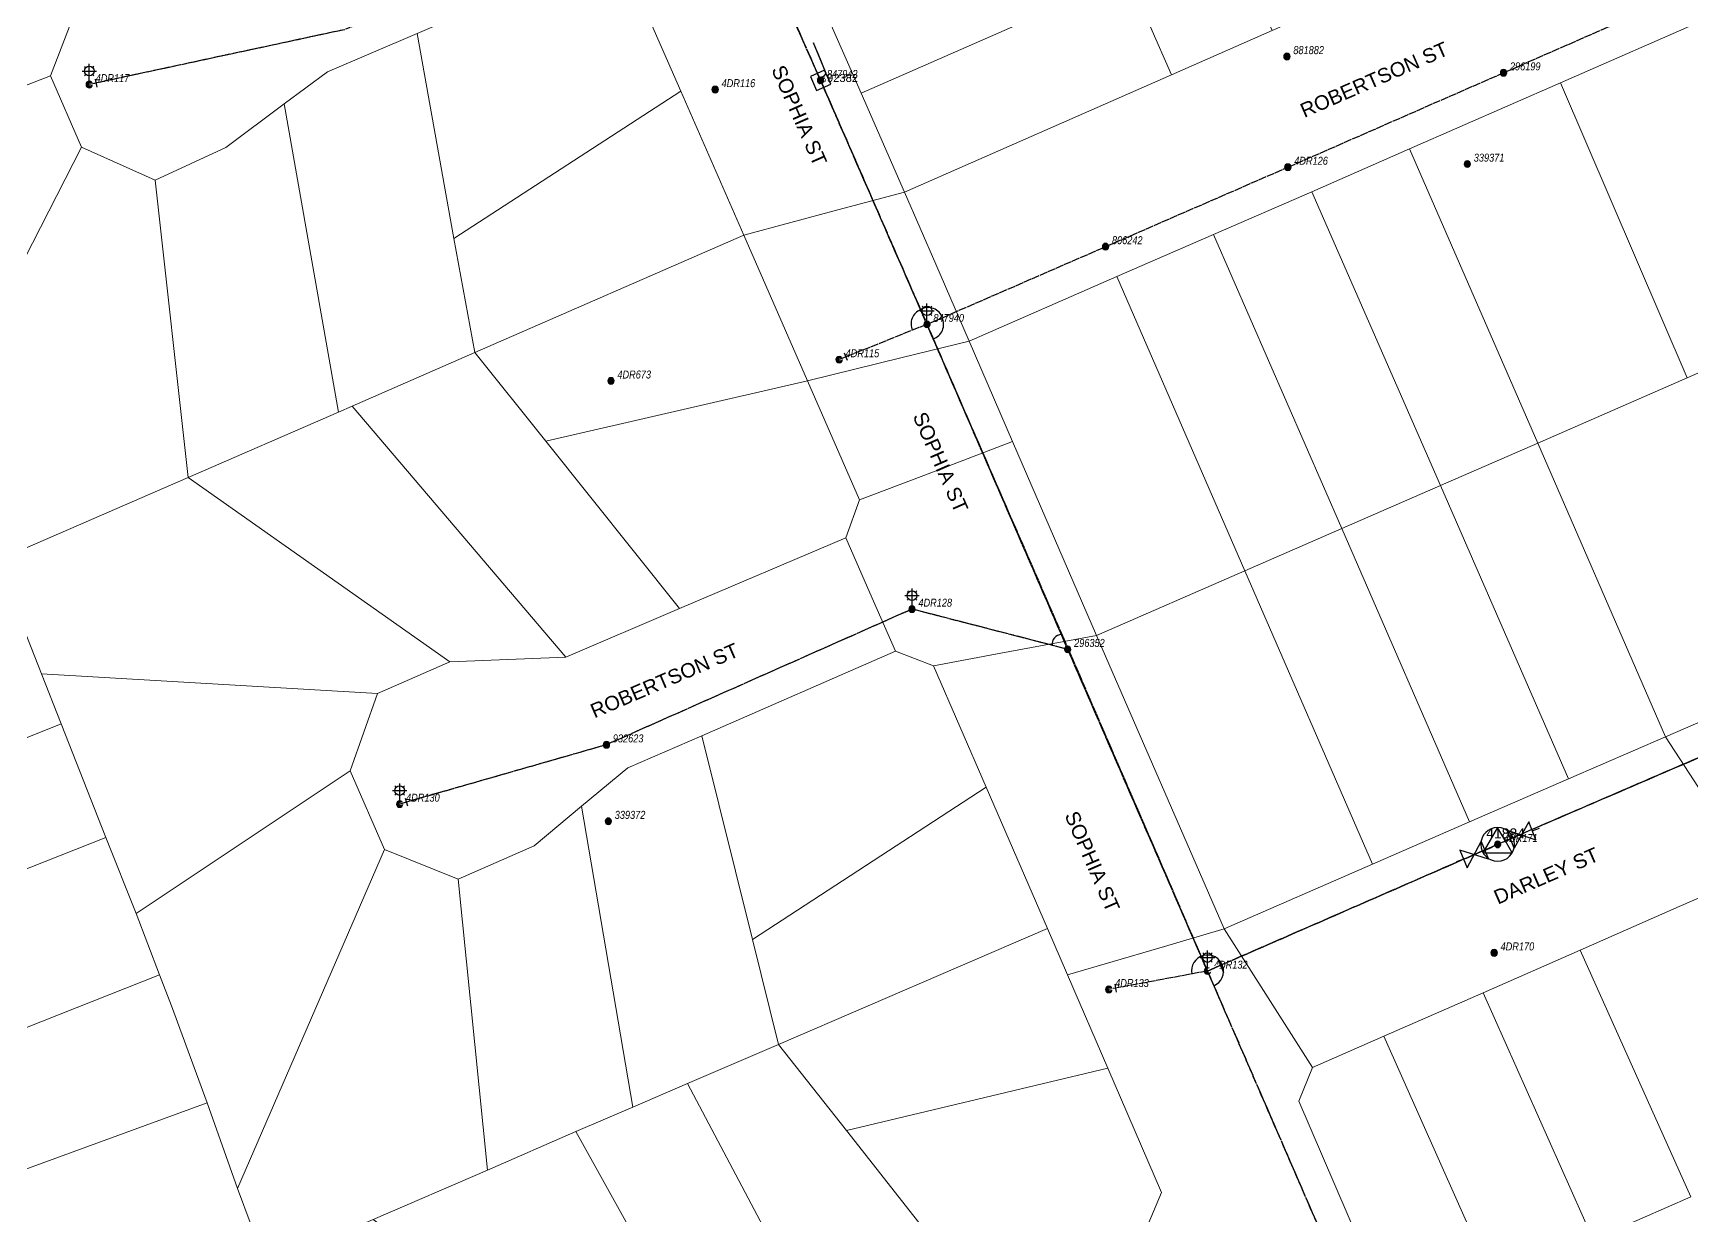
# Model space of a CAD drawing. Header units: metres. Extents: x 303058 to 305172, y 6169922 to 6171978.
# Drawn here: x 304035.9 to 304243.2, y 6171152.6 to 6171300.4 of the extents above; entities that cross this region are included whole.
import ezdxf
from ezdxf.enums import TextEntityAlignment as Align

# ---------------------------------------------------------------- set-up
doc = ezdxf.new("R2010")
doc.units = ezdxf.units.M
doc.linetypes.add('Cable Exist OH', pattern=[1, 1, 0])
doc.linetypes.add('Cable Exist UG', pattern=[8.2, 4, -1.2, 1.8, -1.2])
doc.layers.get('0').update_dxf_attribs({"color": 6})
for name, color, linetype in [('_User_NumPoleExist', 7, 'Continuous'), ('Equip_LV_EXT', 7, 'Continuous'), ('Equip_SP_HV_EXT', 7, 'Continuous'), ('Equip_SP_SL_EXT', 8, 'Continuous'), ('Mains_HV_EXT', 7, 'Continuous'), ('Mains_LV_EXT', 7, 'Continuous'), ('Mains_SL_EXT', 7, 'Continuous'), ('Sub_SP_TR_HV_LV_EXT', 7, 'Continuous'), ('SupportsOH_SP_TR_HV_LV_SL_EXT', 8, 'Continuous'), ('Trench_SP_EXT', 8, 'Continuous')]:
    doc.layers.add(name, color=color, linetype=linetype)
for name, color, linetype, lineweight in [('Cadastre Buildings_SP_EXT', 7, 'Continuous', 5), ('Cadastre Land Parcels_SP_EXT', 8, 'Continuous', 5), ('Cadastre Road Names_SP_HV_LV_SL_EXT', 9, 'Continuous', 5), ('Cadastre Roads_SP_EXT', 7, 'Continuous', 5)]:
    doc.layers.add(name, color=color, linetype=linetype, lineweight=lineweight)
doc.styles.add('iecARIAL', font='arial.ttf', dxfattribs={"height": 2})
doc.styles.add('POLE_LABEL', font='ARIALNI.TTF')
doc.styles.get("Standard").update_dxf_attribs({"font": 'arial.ttf'})
doc.linetypes.add('Cable E UG', pattern='A,6,-0.5,["E",Standard,S=1.7,R=0,X=0.5,Y=-1],-2.9', length=9.4)

# ---------------------------------------------------------------- blocks, each defined once
blk = doc.blocks.new('SUB_POLE_EXT')
blk.add_wipeout([(0, 4.22), (0.42, 4.2), (0.83, 4.14), (1.21, 4.05), (1.62, 3.9), (1.99, 3.72), (2.35, 3.51), (2.68, 3.26), (2.99, 2.99), (3.28, 2.66), (3.52, 2.34), (3.76, 1.92), (3.9, 1.62), (4.04, 1.23), (4.18, 0.63), (4.22, 0), (4.18, -0.61), (4.06, -1.15), (3.9, -1.62), (3.58, -2.24), (3.22, -2.73), (2.97, -3.01), (2.68, -3.26), (2.36, -3.5), (2, -3.72), (1.64, -3.89), (1.25, -4.03), (0.82, -4.14), (0.42, -4.2), (0, -4.22), (-0.41, -4.2), (-0.8, -4.15), (-1.21, -4.05), (-1.62, -3.9), (-1.99, -3.73), (-2.35, -3.51), (-2.68, -3.26), (-2.96, -3.02), (-3.23, -2.72), (-3.51, -2.35), (-3.71, -2.01), (-3.91, -1.6), (-4.05, -1.21), (-4.16, -0.76), (-4.22, -0.14), (-4.21, 0.39), (-4.14, 0.83), (-4.03, 1.27), (-3.9, 1.63), (-3.71, 2.02), (-3.5, 2.37), (-3.28, 2.67), (-2.99, 2.99), (-2.68, 3.27), (-2.33, 3.52), (-1.98, 3.73), (-1.63, 3.9), (-1.2, 4.05), (-0.78, 4.15), (-0.4, 4.21)])
blk.add_line((2.16, 0.48), (2.16, 0.48, 0))
blk.add_lwpolyline([(-4.22, 0, 1), (4.22, 0, 1)], format="xyb", close=True)
blk.add_lwpolyline([(2.14, 0.52), (0, 4.22), (-3.66, -2.11), (3.66, -2.11)], close=True)
for tag, height, flags, p in [('STREET_CODE', 0.2, 9, (1.5, 0)), ('ASSET_NUM', 2.5, 8, (2, 2)), ('CONSTRUCTED_VOLTAGE', 0.2, 9, (1.5, -0.2)), ('OPERATING_VOLTAGE', 0.2, 9, (1.5, -0.6)), ('OPERATED_BY', 0.2, 9, (1.5, -0.8)), ('ORIENTATION', 0.2, 9, (1.5, -1.2)), ('OWNED_BY', 0.2, 9, (1.5, -1.4)), ('SECONDARY_VOLTAGE', 0.2, 9, (1.5, -1.6)), ('STATE', 0.2, 9, (1.5, -1.8)), ('SUBSTATION_TYPE', 0.2, 9, (1.5, -2)), ('STREETNAME', 0.2, 9, (1.5, -2.8)), ('SUBURB', 0.2, 9, (1.5, -3)), ('Z', 0.2, 1, (1.5, -3.4)), ('NO_PHASES', 0.2, 9, (1.5, -0.4)), ('MAINTAINED_BY', 0.2, 9, (1.5, -1)), ('USAGE', 0.2, 9, (1.5, -2.2)), ('LEGEND', 0.2, 9, (1.5, -2.4)), ('LOCATION', 0.2, 9, (1.5, -2.6)), ('NOTES', 0.2, 9, (1.5, -3.2))]:
    blk.add_attdef(tag, text='', height=height, dxfattribs=dict(flags=flags)).set_placement(p, align=Align.MIDDLE_LEFT)
blk = doc.blocks.new('LV_OH_LINKS_DISTFUSE_EXT')
for p, q in [((0, 0), (0.96, 0)), ((3.84, 0), (4.8, 0))]:
    blk.add_line(p, q)
blk.add_lwpolyline([(3.84, -1.2), (3.84, 1.2), (0.96, -1.2), (0.96, 1.2)], close=True)
at = {"flags": 9}
for tag, p in [('ACTUAL_STATUS', (0, 0)), ('CONSTRUCTED_VOLTAGE', (0, -0.2)), ('OPERATING_VOLTAGE', (0, -0.6)), ('ORIENTATION', (0, -0.8)), ('OWNED_BY', (0, -1)), ('STATE', (0, -1.2)), ('SWITCH_TYPE', (0, -1.4)), ('NO_PHASES', (0, -0.4)), ('USAGE', (0, -1.6)), ('NOTES', (0, -1.8))]:
    blk.add_attdef(tag, text='', height=0.2, dxfattribs=at).set_placement(p, align=Align.MIDDLE_LEFT)
at = {"flags": 1}
blk.add_attdef('Z', (0, 0), '', height=0.2, dxfattribs=at)
blk = doc.blocks.new('*U139')
for p, q in [((-1.46, 5.68), (-1.06, 5.28)), ((0, 1.97), (0, 6.47)), ((1.46, 5.68), (1.06, 5.28)), ((-2.25, 4.22), (2.25, 4.22)), ((-1.46, 2.76), (-1.06, 3.16)), ((0, 0), (0, 2.72)), ((1.46, 2.76), (1.06, 3.16))]:
    blk.add_line(p, q)
blk.add_circle((0, 4.22), 1.5)
at = {"style": 'iecARIAL', "flags": 9}
blk.add_attdef('ASSET_NUM', (1.5, 1.5), '', height=2.5, dxfattribs=at)
for tag, p, height, flags in [('OPERATING_VOLTAGE', (0.98, -1.65), 0.2, 9), ('ORIENTATION', (0.98, -1.85), 0.2, 9), ('OWNED_BY', (0.98, -2.05), 0.2, 9), ('STATE', (0.98, -2.25), 0.2, 9), ('CONSTRUCTED_VOLTAGE', (0.98, -0.65), 0.2, 9), ('CONTROL_TYPE', (0.98, -0.85), 0.2, 9), ('LANTERN_PURPOSE', (0.98, -1.05), 0.2, 9), ('LANTERN_TYPE', (0.98, -1.25), 0.2, 9), ('NO_PHASES', (0.98, -1.45), 0.2, 9), ('USAGE', (0.98, -2.45), 0.2, 9), ('CEXIST', (0.98, -2.65), 0.2, 9), ('CNEW', (0.98, -2.85), 0.2, 9), ('CNUMBER', (0.98, -3.05), 0.2, 9), ('CREMOVE', (0.98, -3.25), 0.2, 9), ('CREPLACE', (0.98, -3.45), 0.2, 9), ('LKINGHEIGHT', (0.98, -3.65), 0.2, 9), ('LBRACKET', (0.98, -3.85), 0.2, 9), ('LBRACKETVOCAB', (0.98, -4.05), 0.2, 9), ('LCATEGORY', (0.98, -4.25), 0.2, 9), ('LCHARGE1', (0.98, -4.45), 0.2, 9), ('LCHARGE1PERCENT', (0.98, -4.65), 0.2, 9), ('LCHARGE2', (0.98, -4.85), 0.2, 9), ('LCHARGE2PERCENT', (0.98, -5.05), 0.2, 9), ('LCHARGE3', (0.98, -5.25), 0.2, 9), ('LNUMBER', (2.18, -3.25), 2.5, 8), ('STREETNAME', (0.98, -9.25), 0.2, 9), ('SUBURB', (0.98, -9.45), 0.2, 1), ('LCHARGE3PERCENT', (0.98, -5.45), 0.2, 9), ('LEXIST', (0.98, -5.65), 0.2, 9), ('LLAMP', (0.98, -5.85), 0.2, 9), ('LLAMPVOCAB', (0.98, -6.05), 0.2, 9), ('LMAST', (0.98, -6.25), 0.2, 9), ('LMASTVOCAB', (0.98, -6.45), 0.2, 9), ('LNEW', (0.98, -6.65), 0.2, 9), ('LANTNUMBER', (0.98, -6.85), 0.2, 9), ('LOUTREACH', (0.98, -7.25), 0.2, 9), ('LOUTREACHVOCAB', (0.98, -7.45), 0.2, 9), ('LRATECODE', (0.98, -7.65), 0.2, 9), ('LREMOVE', (0.98, -7.85), 0.2, 9), ('LREPLACE', (0.98, -8.05), 0.2, 9), ('LTYPE', (0.98, -8.25), 0.2, 9), ('LTYPEVOCAB', (0.98, -8.45), 0.2, 9), ('LEGEND', (0.98, -8.65), 0.2, 9), ('LOCATION', (0.98, -8.85), 0.2, 9), ('NOTES', (0.98, -9.05), 0.2, 9)]:
    blk.add_attdef(tag, p, '', height=height, dxfattribs=dict(flags=flags))
blk = doc.blocks.new('POLE_EXT')
blk.add_hatch(color=256).paths.add_polyline_path([(-1, 0, 1), (1, 0, 1)])
blk.add_lwpolyline([(-1, 0, 1), (1, 0, 1)], format="xyb", close=True)
for tag, height, flags, p in [('pNumber', 2.5, 8, (-17.84, 2.07)), ('OWNED_BY', 0.2, 9, (1.35, -0.4)), ('SPECIAL_USE', 0.2, 9, (1.35, -0.8)), ('STATE', 0.2, 9, (1.35, -1)), ('cLV', 0.2, 9, (1.35, -1.4)), ('hDepth', 0.2, 9, (1.35, -1.6)), ('hDia', 0.2, 9, (1.35, -1.8)), ('cHV', 0.2, 9, (1.35, -2)), ('cLinedev', 0.2, 9, (1.35, -3.4)), ('pExisting', 0.2, 9, (1.35, -3.8)), ('pFooting', 0.2, 9, (1.35, -4.4)), ('pNew', 0.2, 9, (1.35, -4.6)), ('pRelocate', 0.2, 9, (1.35, -5)), ('pRemove', 0.2, 9, (1.35, -5.2)), ('PARENT', 0.2, 9, (1.35, -0.6)), ('USAGE', 0.2, 9, (1.35, -1.2)), ('LBRACKET', 0.2, 9, (1.35, -2.2)), ('LExisting', 0.2, 9, (1.35, -2.4)), ('LANTNUMBER', 0.2, 9, (1.35, -2.6)), ('LOther', 0.2, 9, (1.35, -2.8)), ('LRemove', 0.2, 9, (1.35, -3)), ('LEGEND', 0.2, 9, (1.35, -3.2)), ('LOCATION', 0.2, 9, (1.35, -3.6)), ('PFNUMBER', 0.2, 9, (1.35, -4)), ('NEWPFNUMBER', 0.2, 9, (1.35, -4.2)), ('pReplace', 0.2, 9, (1.35, -5.4)), ('pStay', 0.2, 9, (1.35, -5.6)), ('pType', 0.2, 9, (1.35, -5.8)), ('cspan', 0.2, 9, (1.35, -6)), ('STREETNAME', 0.2, 9, (1.35, -6.2)), ('SUBURB', 0.2, 9, (1.35, -6.4)), ('OPERATED_BY', 0.2, 9, (1.36, -7.01)), ('NOTES', 0.2, 9, (1.35, -6.6)), ('MAINTAINED_BY', 0.2, 9, (1.36, -6.81))]:
    blk.add_attdef(tag, text='', height=height, dxfattribs=dict(flags=flags)).set_placement(p, align=Align.MIDDLE_LEFT)
at = {"style": 'POLE_LABEL', "flags": 9}
for tag, p in [('STRUCTURE_PLANT_NUMBER', (1.35, 0.03)), ('STREET_CODE', (1.35, -0.2))]:
    blk.add_attdef(tag, text='', height=0.2, dxfattribs=at).set_placement(p, align=Align.MIDDLE_LEFT)
at = {"flags": 1}
blk.add_attdef('Z', (1.35, -7.33), '', height=0.2, dxfattribs=at)
at = {"layer": '_User_NumPoleExist', "style": 'POLE_LABEL', "flags": 8}
blk.add_attdef('ASSET_NUM', text='', height=2.5, dxfattribs=at).set_placement((2, 2), align=Align.MIDDLE_LEFT)
blk = doc.blocks.new('HV_LOAD_BREAK_EXT')
blk.add_lwpolyline([(-2.4, -2.4), (2.4, -2.4), (2.4, 2.4), (-2.4, 2.4)], close=True)
at = {"insert": (-1.1, 0.99), "char_height": 2, "width": 2.9628, "attachment_point": 1}
blk.add_mtext('{\\Fisocp|c0;LB}', dxfattribs=at)
for tag, height, flags, p in [('STREET_CODE', 0.2, 9, (1.5, 0)), ('ASSET_NUM', 2.5, 8, (2, 2)), ('ACTUAL_STATUS', 0.2, 9, (1.5, -0.2)), ('CONSTRUCTED_VOLTAGE', 0.2, 9, (1.5, -0.4)), ('OPERATING_VOLTAGE', 0.2, 9, (1.5, -0.8)), ('ORIENTATION', 0.2, 9, (1.5, -1)), ('OWNED_BY', 0.2, 9, (1.5, -1.2)), ('OPERATED_BY', 0.2, 9, (1.5, -1.4)), ('STATE', 0.2, 9, (1.5, -1.8)), ('SWITCH_TYPE', 0.2, 9, (1.5, -2)), ('STREETNAME', 0.2, 9, (1.5, -2.8)), ('SUBURB', 0.2, 9, (1.5, -3)), ('Z', 0.2, 1, (1.5, -3.6)), ('NO_PHASES', 0.2, 9, (1.5, -0.6)), ('MAINTAINED_BY', 0.2, 9, (1.5, -1.6)), ('USAGE', 0.2, 9, (1.5, -2.2)), ('LEGEND', 0.2, 9, (1.5, -2.4)), ('LOCATION', 0.2, 9, (1.5, -2.6)), ('NOTES', 0.2, 9, (1.5, -3.2)), ('LABEL_ALIGNMENT', 0.2, 9, (1.5, -3.4))]:
    blk.add_attdef(tag, text='', height=height, dxfattribs=dict(flags=flags)).set_placement(p, align=Align.MIDDLE_LEFT)
blk = doc.blocks.new('End Shackle_EXT')
at = {"flags": 9}
for tag, p in [('USAGE', (0, -1.4)), ('NOTES', (0, -1.6))]:
    blk.add_attdef(tag, text='', height=0.2, dxfattribs=at).set_placement(p, align=Align.MIDDLE_LEFT)
blk.add_wipeout([(0, 0.25), (1.81, 0.25), (1.82, -0.25), (0, -0.25)])
blk.add_line((1.81, -1), (1.81, 1))
at = {"flags": 1}
blk.add_attdef('Z', (0, 0), '', height=0.2, dxfattribs=at)
at = {"flags": 9}
for tag, p in [('CONNECTOR_TYPE', (0, 0)), ('CONSTRUCTED_VOLTAGE', (0, -0.2)), ('OPERATING_VOLTAGE', (0, -0.6)), ('ORIENTATION', (0, -0.8)), ('OWNED_BY', (0, -1)), ('STATE', (0, -1.2)), ('NO_PHASES', (0, -0.4))]:
    blk.add_attdef(tag, text='', height=0.2, dxfattribs=at).set_placement(p, align=Align.MIDDLE_LEFT)

msp = doc.modelspace()

# ---------------------------------------------------------------- linework, layer by layer
at = {"layer": 'Cadastre Buildings_SP_EXT', "linetype": 'Continuous'}
for points in [[(304279.37, 6171273.43), (304263.34, 6171310.21), (304245.19, 6171302.24), (304226.75, 6171294.17), (304242.59, 6171257.31), (304261.03, 6171265.39), (304279.37, 6171273.43)], [(304242.59, 6171257.31), (304226.75, 6171294.17), (304207.89, 6171285.91), (304223.92, 6171249.12), (304242.59, 6171257.31)], [(304239.89, 6171212.42), (304258.42, 6171220.48), (304266.64, 6171224.07), (304276.86, 6171228.55), (304261.03, 6171265.39), (304242.59, 6171257.31), (304223.92, 6171249.12), (304239.89, 6171212.42)], [(304203.27, 6171196.5), (304187.31, 6171233.17), (304168.8, 6171225.1), (304184.73, 6171188.41), (304203.27, 6171196.5)]]:
    msp.add_lwpolyline(points, close=True, dxfattribs=at)
at = {"layer": 'Cadastre Land Parcels_SP_EXT', "linetype": 'Continuous'}
for points in [[(304190.75, 6171300.72), (304174.41, 6171337.6), (304161.91, 6171332.15), (304167.35, 6171319.83), (304172.74, 6171307.55), (304178.15, 6171295.16), (304190.75, 6171300.72)], [(304172.74, 6171307.55), (304167.35, 6171319.83), (304133.92, 6171305.28), (304139.38, 6171292.89), (304172.74, 6171307.55)], [(304038.11, 6171295.05), (304041.62, 6171304.12), (304001.68, 6171310.54), (304006.12, 6171299.22), (304011.74, 6171284.84), (304038.11, 6171295.05)], [(304116.87, 6171293.12), (304110.38, 6171307.98), (304105.64, 6171309.69), (304083.91, 6171300.35), (304088.5, 6171274.71), (304116.87, 6171293.12)], [(304178.15, 6171295.16), (304172.74, 6171307.55), (304139.38, 6171292.89), (304144.82, 6171280.5), (304178.15, 6171295.16)], [(304088.5, 6171274.71), (304083.91, 6171300.35), (304072.71, 6171295.53), (304067.31, 6171291.53), (304074.07, 6171253.02), (304075.78, 6171253.75), (304091.1, 6171260.45), (304088.5, 6171274.71)], [(304041.99, 6171286.12), (304038.11, 6171295.05), (304011.74, 6171284.84), (304017.18, 6171270.93), (304022.66, 6171256.93), (304024.56, 6171252.07), (304041.99, 6171286.12)], [(304074.07, 6171253.02), (304067.31, 6171291.53), (304060, 6171286.08), (304051.17, 6171282), (304055.31, 6171244.85), (304074.07, 6171253.02)], [(304124.74, 6171275.14), (304116.87, 6171293.12), (304088.5, 6171274.71), (304091.1, 6171260.45), (304124.74, 6171275.14)], [(304051.17, 6171282), (304041.99, 6171286.12), (304024.56, 6171252.07), (304028.25, 6171242.54), (304031.41, 6171234.48), (304055.31, 6171244.85), (304051.17, 6171282)], [(304223.92, 6171249.12), (304207.89, 6171285.91), (304195.7, 6171280.56), (304211.75, 6171243.82), (304223.92, 6171249.12)], [(304211.75, 6171243.82), (304195.7, 6171280.56), (304183.39, 6171275.2), (304199.42, 6171238.45), (304211.75, 6171243.82)], [(304132.69, 6171256.92), (304124.74, 6171275.14), (304091.1, 6171260.45), (304100.01, 6171249.36), (304132.69, 6171256.92)], [(304199.42, 6171238.45), (304183.39, 6171275.2), (304171.31, 6171269.96), (304187.31, 6171233.17), (304199.42, 6171238.45)], [(304187.31, 6171233.17), (304171.31, 6171269.96), (304152.86, 6171261.9), (304158.3, 6171249.35), (304168.8, 6171225.1), (304187.31, 6171233.17)], [(304100.01, 6171249.36), (304091.1, 6171260.45), (304075.78, 6171253.75), (304102.47, 6171222.4), (304116.68, 6171228.48), (304100.01, 6171249.36)], [(304139.19, 6171242.03), (304132.69, 6171256.92), (304100.01, 6171249.36), (304116.68, 6171228.48), (304137.49, 6171237.3), (304139.19, 6171242.03)], [(304075.78, 6171253.75), (304074.07, 6171253.02), (304055.31, 6171244.85), (304087.98, 6171221.81), (304102.47, 6171222.4), (304075.78, 6171253.75)], [(304227.76, 6171207.17), (304239.89, 6171212.42), (304223.92, 6171249.12), (304211.75, 6171243.82), (304227.76, 6171207.17)], [(304087.98, 6171221.81), (304055.31, 6171244.85), (304031.41, 6171234.48), (304033.84, 6171228.24), (304036.99, 6171220.3), (304078.95, 6171217.83), (304087.98, 6171221.81)], [(304215.39, 6171201.81), (304199.42, 6171238.45), (304187.31, 6171233.17), (304203.27, 6171196.5), (304215.39, 6171201.81)], [(304036.99, 6171220.3), (304033.84, 6171228.24), (303996.32, 6171213.29), (304001.9, 6171199), (304039.42, 6171214.05), (304036.99, 6171220.3)], [(304148.41, 6171221.31), (304143.67, 6171223.12), (304119.48, 6171212.54), (304125.81, 6171187.09), (304155, 6171206.15), (304148.41, 6171221.31)], [(304075.55, 6171208.16), (304078.95, 6171217.83), (304036.99, 6171220.3), (304039.42, 6171214.05), (304045, 6171199.85), (304048.79, 6171190.33), (304075.55, 6171208.16)], [(304045, 6171199.85), (304039.42, 6171214.05), (304001.9, 6171199), (304007.48, 6171185.01), (304045, 6171199.85)], [(304125.81, 6171187.09), (304119.48, 6171212.54), (304110.25, 6171208.55), (304104.45, 6171203.74), (304110.84, 6171166.15), (304117.71, 6171169.08), (304129.07, 6171173.98), (304125.81, 6171187.09)], [(304079.84, 6171198.34), (304075.55, 6171208.16), (304048.79, 6171190.33), (304051.71, 6171182.69), (304053.22, 6171178.81), (304057.67, 6171166.69), (304061.48, 6171155.96), (304079.84, 6171198.34)], [(304162.65, 6171188.48), (304155, 6171206.15), (304125.81, 6171187.09), (304129.07, 6171173.98), (304162.65, 6171188.48)], [(304103.72, 6171163.1), (304110.84, 6171166.15), (304104.45, 6171203.74), (304098.54, 6171198.81), (304089.02, 6171194.62), (304092.71, 6171158.28), (304103.72, 6171163.1)], [(304051.71, 6171182.69), (304048.79, 6171190.33), (304045, 6171199.85), (304007.48, 6171185.01), (304014.23, 6171167.84), (304051.71, 6171182.69)], [(304092.71, 6171158.28), (304089.02, 6171194.62), (304079.84, 6171198.34), (304061.48, 6171155.96), (304063.17, 6171151.4), (304064.99, 6171146.33), (304078.4, 6171152.1), (304092.71, 6171158.28)], [(304165.17, 6171182.66), (304162.65, 6171188.48), (304129.07, 6171173.98), (304137.55, 6171163.21), (304170.2, 6171171.03), (304165.17, 6171182.66)], [(304236.96, 6171152.27), (304243.03, 6171154.91), (304229.2, 6171185.78), (304217.09, 6171180.44), (304230.82, 6171149.58), (304236.96, 6171152.27)], [(304057.67, 6171166.69), (304053.22, 6171178.81), (304051.71, 6171182.69), (304014.23, 6171167.84), (304015.7, 6171164.16), (304019.84, 6171152.84), (304057.67, 6171166.69)], [(304230.82, 6171149.58), (304217.09, 6171180.44), (304204.69, 6171174.99), (304218.42, 6171144.12), (304230.82, 6171149.58)], [(304154.39, 6171141.81), (304137.55, 6171163.21), (304129.07, 6171173.98), (304117.71, 6171169.08), (304136.23, 6171134.04), (304154.39, 6171141.81)], [(304218.42, 6171144.12), (304204.69, 6171174.99), (304195.78, 6171171.11), (304194.07, 6171166.87), (304206.13, 6171138.79), (304218.42, 6171144.12)], [(304136.23, 6171134.04), (304117.71, 6171169.08), (304110.84, 6171166.15), (304103.72, 6171163.1), (304120.76, 6171132.43), (304136.23, 6171134.04)], [(304174.92, 6171150.71), (304176.92, 6171155.45), (304170.2, 6171171.03), (304137.55, 6171163.21), (304154.39, 6171141.81), (304174.92, 6171150.71)], [(304063.17, 6171151.4), (304061.48, 6171155.96), (304057.67, 6171166.69), (304019.84, 6171152.84), (304025.32, 6171137.84), (304063.17, 6171151.4)], [(304120.76, 6171132.43), (304103.72, 6171163.1), (304092.71, 6171158.28), (304078.4, 6171152.1), (304111.44, 6171128.15), (304120.76, 6171132.43)]]:
    msp.add_lwpolyline(points, close=True, dxfattribs=at)
at = {"layer": 'Cadastre Roads_SP_EXT', "linetype": 'Continuous'}
for points in [[(304105.64, 6171309.69), (304102.34, 6171316.88), (304099.27, 6171323.57), (304082.99, 6171316.64), (304066.33, 6171309.51), (304050.65, 6171308.2), (304041.62, 6171304.12), (304038.11, 6171295.05), (304041.99, 6171286.12), (304051.17, 6171282), (304060, 6171286.08), (304067.31, 6171291.53), (304072.71, 6171295.53), (304083.91, 6171300.35), (304105.64, 6171309.69)], [(304245.19, 6171302.24), (304240.88, 6171311.9), (304236.85, 6171320.94), (304203.21, 6171306.17), (304190.75, 6171300.72), (304178.15, 6171295.16), (304144.82, 6171280.5), (304148.71, 6171271.5), (304152.86, 6171261.9), (304171.31, 6171269.96), (304183.39, 6171275.2), (304195.7, 6171280.56), (304207.89, 6171285.91), (304226.75, 6171294.17), (304245.19, 6171302.24)], [(304133.92, 6171305.28), (304128.48, 6171317.49), (304118.08, 6171312.03), (304110.38, 6171307.98), (304116.87, 6171293.12), (304124.74, 6171275.14), (304136.48, 6171278.28), (304144.82, 6171280.5), (304139.38, 6171292.89), (304133.92, 6171305.28)], [(304158.3, 6171249.35), (304152.86, 6171261.9), (304144.5, 6171259.83), (304132.69, 6171256.92), (304139.19, 6171242.03), (304147.21, 6171245.1), (304158.3, 6171249.35)], [(304143.67, 6171223.12), (304140.48, 6171230.44), (304137.49, 6171237.3), (304116.68, 6171228.48), (304102.47, 6171222.4), (304087.98, 6171221.81), (304078.95, 6171217.83), (304075.55, 6171208.16), (304079.84, 6171198.34), (304089.02, 6171194.62), (304098.54, 6171198.81), (304104.45, 6171203.74), (304110.25, 6171208.55), (304119.48, 6171212.54), (304143.67, 6171223.12)], [(304184.73, 6171188.41), (304168.8, 6171225.1), (304156.84, 6171222.88), (304148.41, 6171221.31), (304155, 6171206.15), (304162.65, 6171188.48), (304165.17, 6171182.66), (304176.59, 6171186.02), (304184.73, 6171188.41)]]:
    msp.add_lwpolyline(points, close=True, dxfattribs=at)
at = {"layer": 'Mains_HV_EXT', "linetype": 'Cable Exist OH'}
msp.add_lwpolyline([(304111.72, 6171346.03), (304123.19, 6171319.55), (304134.31, 6171294.48)], dxfattribs=at)
at = {"layer": 'Mains_HV_EXT', "linetype": 'Cable E UG'}
for points in [[(304134.36, 6171296.98), (304133.44, 6171299.17)], [(304134.31, 6171294.48), (304135.02, 6171295.34), (304134.36, 6171296.98)]]:
    msp.add_lwpolyline(points, dxfattribs=at)
at = {"layer": 'Mains_LV_EXT', "linetype": 'Cable Exist OH'}
for points in [[(304134.31, 6171294.48), (304123.19, 6171319.55)], [(304192.69, 6171283.62), (304219.69, 6171295.45), (304246.07, 6171307.01)], [(304147.61, 6171263.98), (304134.31, 6171294.48)], [(304147.61, 6171263.98), (304169.92, 6171273.7), (304192.69, 6171283.62)], [(304165.19, 6171223.36), (304147.61, 6171263.98)], [(304145.74, 6171228.39), (304107.56, 6171211.43)], [(304165.19, 6171223.36), (304145.74, 6171228.39)]]:
    msp.add_lwpolyline(points, dxfattribs=at)
at = {"layer": 'Mains_LV_EXT', "linetype": 'Continuous'}
for points in [[(304146.81, 6171265.8, 0.436654), (304145.8, 6171263.25)], [(304149.56, 6171264.78, 0.481384), (304146.81, 6171265.81)], [(304148.39, 6171262.16, 0.446936), (304149.5, 6171264.8)], [(304164.4, 6171225.2, 0.44492), (304163.26, 6171223.86)], [(304183.45, 6171181.31, 2.078529), (304180.69, 6171182.78)]]:
    msp.add_lwpolyline(points, format="xyb", dxfattribs=at)
at = {"layer": 'Mains_SL_EXT', "linetype": 'Cable Exist OH', "ltscale": 0.6, "flags": 128}
for points in [[(304123.19, 6171319.55), (304134.31, 6171294.48), (304147.61, 6171263.98)], [(304147.61, 6171263.98), (304165.19, 6171223.36)], [(304165.19, 6171223.36), (304145.74, 6171228.39)]]:
    msp.add_lwpolyline(points, dxfattribs=at)
at = {"layer": 'Trench_SP_EXT', "linetype": 'Cable Exist UG', "flags": 128}
msp.add_lwpolyline([(304134.31, 6171294.48), (304135.02, 6171295.34), (304133.44, 6171299.17)], dxfattribs=at)

# ---------------------------------------------------------------- block references
at = {"layer": 'Equip_SP_HV_EXT'}
ref = msp.add_blockref('HV_LOAD_BREAK_EXT', (304134.31, 6171294.48), dxfattribs=dict(at, xscale=0.4, yscale=0.4, zscale=0.4, rotation=23.97291804580695))
ref.add_attrib('ASSET_NUM', '92382', dxfattribs={"layer": '0', "height": 1}).set_placement((304135.11, 6171294.78), align=Align.MIDDLE_LEFT)
at = {"layer": 'Equip_SP_SL_EXT', "xscale": 0.4, "yscale": 0.4, "zscale": 0.4}
for p in [(304042.95, 6171293.96), (304147.61, 6171263.98), (304145.74, 6171228.39), (304081.73, 6171204.02), (304182.65, 6171183.15)]:
    msp.add_blockref('*U139', p, dxfattribs=at)
at = {"layer": 'Sub_SP_TR_HV_LV_EXT'}
ref = msp.add_blockref('SUB_POLE_EXT', (304218.9, 6171198.98), dxfattribs=dict(at, xscale=0.5, yscale=0.5, zscale=0.5))
ref.add_attrib('ASSET_NUM', '41884', dxfattribs={"layer": '0', "height": 1.25}).set_placement((304219.9, 6171199.36), align=Align.BOTTOM_CENTER)
at = {"layer": 'SupportsOH_SP_TR_HV_LV_SL_EXT'}
ref = msp.add_blockref('POLE_EXT', (304192.58, 6171297.46), dxfattribs=dict(at, xscale=0.4, yscale=0.4, zscale=0.4))
ref.add_attrib('ASSET_NUM', '881882', dxfattribs={"layer": '_User_NumPoleExist', "height": 1, "style": 'POLE_LABEL'}).set_placement((304193.38, 6171298.26), align=Align.MIDDLE_LEFT)
ref = msp.add_blockref('POLE_EXT', (304134.31, 6171294.48), dxfattribs=dict(at, xscale=0.4, yscale=0.4, zscale=0.4))
ref.add_attrib('ASSET_NUM', '847942', dxfattribs={"layer": '_User_NumPoleExist', "height": 1, "style": 'POLE_LABEL'}).set_placement((304135.11, 6171295.28), align=Align.MIDDLE_LEFT)
ref = msp.add_blockref('POLE_EXT', (304219.64, 6171295.43), dxfattribs=dict(at, xscale=0.4, yscale=0.4, zscale=0.4))
ref.add_attrib('ASSET_NUM', '296199', dxfattribs={"layer": '_User_NumPoleExist', "height": 1, "style": 'POLE_LABEL'}).set_placement((304220.44, 6171296.23), align=Align.MIDDLE_LEFT)
ref = msp.add_blockref('POLE_EXT', (304042.95, 6171293.96), dxfattribs=dict(at, xscale=0.4, yscale=0.4, zscale=0.4))
ref.add_attrib('ASSET_NUM', '4DR117', dxfattribs={"layer": '_User_NumPoleExist', "height": 1, "style": 'POLE_LABEL'}).set_placement((304043.75, 6171294.76), align=Align.MIDDLE_LEFT)
ref = msp.add_blockref('POLE_EXT', (304121.15, 6171293.33), dxfattribs=dict(at, xscale=0.4, yscale=0.4, zscale=0.4))
ref.add_attrib('ASSET_NUM', '4DR116', dxfattribs={"layer": '_User_NumPoleExist', "height": 1, "style": 'POLE_LABEL'}).set_placement((304121.95, 6171294.13), align=Align.MIDDLE_LEFT)
ref = msp.add_blockref('POLE_EXT', (304215.12, 6171284.02), dxfattribs=dict(at, xscale=0.4, yscale=0.4, zscale=0.4))
ref.add_attrib('ASSET_NUM', '339371', dxfattribs={"layer": '_User_NumPoleExist', "height": 1, "style": 'POLE_LABEL'}).set_placement((304215.92, 6171284.82), align=Align.MIDDLE_LEFT)
ref = msp.add_blockref('POLE_EXT', (304192.69, 6171283.62), dxfattribs=dict(at, xscale=0.4, yscale=0.4, zscale=0.4))
ref.add_attrib('ASSET_NUM', '4DR126', dxfattribs={"layer": '_User_NumPoleExist', "height": 1, "style": 'POLE_LABEL'}).set_placement((304193.49, 6171284.43), align=Align.MIDDLE_LEFT)
ref = msp.add_blockref('POLE_EXT', (304169.92, 6171273.7), dxfattribs=dict(at, xscale=0.4, yscale=0.4, zscale=0.4))
ref.add_attrib('ASSET_NUM', '806242', dxfattribs={"layer": '_User_NumPoleExist', "height": 1, "style": 'POLE_LABEL'}).set_placement((304170.72, 6171274.5), align=Align.MIDDLE_LEFT)
ref = msp.add_blockref('POLE_EXT', (304147.61, 6171263.98), dxfattribs=dict(at, xscale=0.4, yscale=0.4, zscale=0.4))
ref.add_attrib('ASSET_NUM', '847940', dxfattribs={"layer": '_User_NumPoleExist', "height": 1, "style": 'POLE_LABEL'}).set_placement((304148.41, 6171264.78), align=Align.MIDDLE_LEFT)
ref = msp.add_blockref('POLE_EXT', (304136.64, 6171259.57), dxfattribs=dict(at, xscale=0.4, yscale=0.4, zscale=0.4))
ref.add_attrib('ASSET_NUM', '4DR115', dxfattribs={"layer": '_User_NumPoleExist', "height": 1, "style": 'POLE_LABEL'}).set_placement((304137.44, 6171260.37), align=Align.MIDDLE_LEFT)
ref = msp.add_blockref('POLE_EXT', (304108.13, 6171256.91), dxfattribs=dict(at, xscale=0.4, yscale=0.4, zscale=0.4))
ref.add_attrib('ASSET_NUM', '4DR673', dxfattribs={"layer": '_User_NumPoleExist', "height": 1, "style": 'POLE_LABEL'}).set_placement((304108.93, 6171257.71), align=Align.MIDDLE_LEFT)
ref = msp.add_blockref('POLE_EXT', (304145.74, 6171228.39), dxfattribs=dict(at, xscale=0.4, yscale=0.4, zscale=0.4))
ref.add_attrib('ASSET_NUM', '4DR128', dxfattribs={"layer": '_User_NumPoleExist', "height": 1, "style": 'POLE_LABEL'}).set_placement((304146.54, 6171229.19), align=Align.MIDDLE_LEFT)
ref = msp.add_blockref('POLE_EXT', (304165.19, 6171223.36), dxfattribs=dict(at, xscale=0.4, yscale=0.4, zscale=0.4))
ref.add_attrib('ASSET_NUM', '296352', dxfattribs={"layer": '_User_NumPoleExist', "height": 1, "style": 'POLE_LABEL'}).set_placement((304165.99, 6171224.16), align=Align.MIDDLE_LEFT)
ref = msp.add_blockref('POLE_EXT', (304107.56, 6171211.43), dxfattribs=dict(at, xscale=0.4, yscale=0.4, zscale=0.4))
ref.add_attrib('ASSET_NUM', '932623', dxfattribs={"layer": '_User_NumPoleExist', "height": 1, "style": 'POLE_LABEL'}).set_placement((304108.36, 6171212.23), align=Align.MIDDLE_LEFT)
ref = msp.add_blockref('POLE_EXT', (304081.73, 6171204.02), dxfattribs=dict(at, xscale=0.4, yscale=0.4, zscale=0.4))
ref.add_attrib('ASSET_NUM', '4DR130', dxfattribs={"layer": '_User_NumPoleExist', "height": 1, "style": 'POLE_LABEL'}).set_placement((304082.53, 6171204.82), align=Align.MIDDLE_LEFT)
ref = msp.add_blockref('POLE_EXT', (304107.8, 6171201.87), dxfattribs=dict(at, xscale=0.4, yscale=0.4, zscale=0.4))
ref.add_attrib('ASSET_NUM', '339372', dxfattribs={"layer": '_User_NumPoleExist', "height": 1, "style": 'POLE_LABEL'}).set_placement((304108.6, 6171202.67), align=Align.MIDDLE_LEFT)
ref = msp.add_blockref('POLE_EXT', (304218.47, 6171185.43), dxfattribs=dict(at, xscale=0.4, yscale=0.4, zscale=0.4))
ref.add_attrib('ASSET_NUM', '4DR170', dxfattribs={"layer": '_User_NumPoleExist', "height": 1, "style": 'POLE_LABEL'}).set_placement((304219.27, 6171186.23), align=Align.MIDDLE_LEFT)
ref = msp.add_blockref('POLE_EXT', (304182.65, 6171183.15), dxfattribs=dict(at, xscale=0.4, yscale=0.4, zscale=0.4))
ref.add_attrib('ASSET_NUM', '4DR132', dxfattribs={"layer": '_User_NumPoleExist', "height": 1, "style": 'POLE_LABEL'}).set_placement((304183.46, 6171183.95), align=Align.MIDDLE_LEFT)
ref = msp.add_blockref('POLE_EXT', (304170.32, 6171180.85), dxfattribs=dict(at, xscale=0.4, yscale=0.4, zscale=0.4))
ref.add_attrib('ASSET_NUM', '4DR133', dxfattribs={"layer": '_User_NumPoleExist', "height": 1, "style": 'POLE_LABEL'}).set_placement((304171.12, 6171181.65), align=Align.MIDDLE_LEFT)

# ---------------------------------------------------------------- texts
at = {"layer": 'Cadastre Road Names_SP_HV_LV_SL_EXT'}
for s, rotation, p in [('ROBERTSON ST', 23.6613, (304194.75, 6171289.77)), ('SOPHIA ST', 293.7296, (304128.13, 6171295.86)), ('SOPHIA ST', 293.6577, (304145.79, 6171252.52)), ('ROBERTSON ST', 23.2997, (304106.06, 6171214.72)), ('SOPHIA ST', 293.4571, (304164.77, 6171202.63))]:
    msp.add_text(s, height=1.8, rotation=rotation, dxfattribs=at).set_placement(p)

# ---------------------------------------------------------------- next in the draw order: linework, layer by layer
at = {"layer": 'Cadastre Land Parcels_SP_EXT', "linetype": 'Continuous'}
msp.add_lwpolyline([(304215.39, 6171201.81), (304227.76, 6171207.17), (304211.75, 6171243.82), (304199.42, 6171238.45), (304215.39, 6171201.81)], close=True, dxfattribs=at)
at = {"layer": 'Cadastre Roads_SP_EXT', "linetype": 'Continuous'}
msp.add_lwpolyline([(304251.02, 6171195.31), (304245.79, 6171203.35), (304239.89, 6171212.42), (304227.76, 6171207.17), (304215.39, 6171201.81), (304203.27, 6171196.5), (304184.73, 6171188.41), (304189.93, 6171180.26), (304195.78, 6171171.11), (304204.69, 6171174.99), (304217.09, 6171180.44), (304229.2, 6171185.78), (304241.59, 6171191.21), (304251.02, 6171195.31)], close=True, dxfattribs=at)
at = {"layer": 'Mains_HV_EXT', "linetype": 'Cable Exist OH'}
msp.add_lwpolyline([(304346.97, 6171254.74), (304314.71, 6171240.73), (304283.17, 6171226.42), (304246.95, 6171211.06), (304218.9, 6171198.98)], dxfattribs=at)
at = {"layer": 'Mains_LV_EXT', "linetype": 'Cable Exist OH'}
msp.add_lwpolyline([(304251.08, 6171212.87), (304218.9, 6171198.98)], dxfattribs=at)

# ---------------------------------------------------------------- next in the draw order: block references
at = {"layer": 'Equip_LV_EXT'}
for p, rotation in [((304219.64, 6171199.3), 21.09951902200442), ((304218.19, 6171198.59), 202.1471646148551)]:
    msp.add_blockref('LV_OH_LINKS_DISTFUSE_EXT', p, dxfattribs=dict(at, rotation=rotation))
at = {"layer": 'Mains_LV_EXT', "xscale": 0.5, "yscale": 0.5, "zscale": 0.5}
for p, rotation in [((304042.95, 6171293.96), 10.99152230153977), ((304136.64, 6171259.57), 21.89904289722417), ((304081.73, 6171204.02), 14.87768585084407), ((304170.32, 6171180.85), 9.415188083180416)]:
    msp.add_blockref('End Shackle_EXT', p, dxfattribs=dict(at, rotation=rotation))
at = {"layer": 'SupportsOH_SP_TR_HV_LV_SL_EXT'}
ref = msp.add_blockref('POLE_EXT', (304218.9, 6171198.98), dxfattribs=dict(at, xscale=0.4, yscale=0.4, zscale=0.4))
ref.add_attrib('ASSET_NUM', '4DR171', dxfattribs={"layer": '_User_NumPoleExist', "height": 1, "style": 'POLE_LABEL'}).set_placement((304219.7, 6171199.78), align=Align.MIDDLE_LEFT)

# ---------------------------------------------------------------- next in the draw order: texts
at = {"layer": 'Cadastre Road Names_SP_HV_LV_SL_EXT'}
msp.add_text('DARLEY ST', height=1.8, rotation=23.5915, dxfattribs=at).set_placement((304218.93, 6171191.44))

# ---------------------------------------------------------------- next in the draw order: linework, layer by layer
at = {"layer": 'Mains_LV_EXT', "linetype": 'Cable Exist OH'}
for points in [[(304074.82, 6171300.81), (304042.95, 6171293.96)], [(304147.61, 6171263.98), (304136.64, 6171259.57)], [(304107.56, 6171211.43), (304081.73, 6171204.02)]]:
    msp.add_lwpolyline(points, dxfattribs=at)
at = {"layer": 'Mains_SL_EXT', "linetype": 'Cable Exist OH', "ltscale": 0.6, "flags": 128}
for points in [[(304123.19, 6171319.55), (304074.82, 6171300.81), (304042.95, 6171293.96)], [(304145.74, 6171228.39), (304107.56, 6171211.43), (304081.73, 6171204.02)]]:
    msp.add_lwpolyline(points, dxfattribs=at)

# ---------------------------------------------------------------- next in the draw order: block references
at = {"layer": 'Mains_SL_EXT', "rotation": 22.35039240087196}
msp.add_blockref('End Shackle_EXT', (304182.65, 6171183.15), dxfattribs=at)

# ---------------------------------------------------------------- next in the draw order: linework, layer by layer
at = {"layer": 'Mains_HV_EXT', "linetype": 'Cable Exist OH'}
for points in [[(304134.31, 6171294.48), (304165.25, 6171223.4), (304182.65, 6171183.15)], [(304182.65, 6171183.15), (304218.9, 6171198.98)], [(304182.65, 6171183.15), (304197.82, 6171148.16)]]:
    msp.add_lwpolyline(points, dxfattribs=at)
at = {"layer": 'Mains_LV_EXT', "linetype": 'Cable Exist OH'}
for points in [[(304182.65, 6171183.15), (304165.19, 6171223.36)], [(304182.65, 6171183.15), (304218.9, 6171198.98)], [(304182.65, 6171183.15), (304170.32, 6171180.85)], [(304182.65, 6171183.15), (304197.87, 6171148.04)]]:
    msp.add_lwpolyline(points, dxfattribs=at)
at = {"layer": 'Mains_SL_EXT', "linetype": 'Cable Exist OH', "ltscale": 0.6, "flags": 128}
for points in [[(304165.19, 6171223.36), (304182.65, 6171183.15)], [(304251.08, 6171212.87), (304218.9, 6171198.98), (304182.65, 6171183.15)], [(304182.65, 6171183.15), (304197.8, 6171148.2)]]:
    msp.add_lwpolyline(points, dxfattribs=at)

doc.saveas('drawing.dxf')
